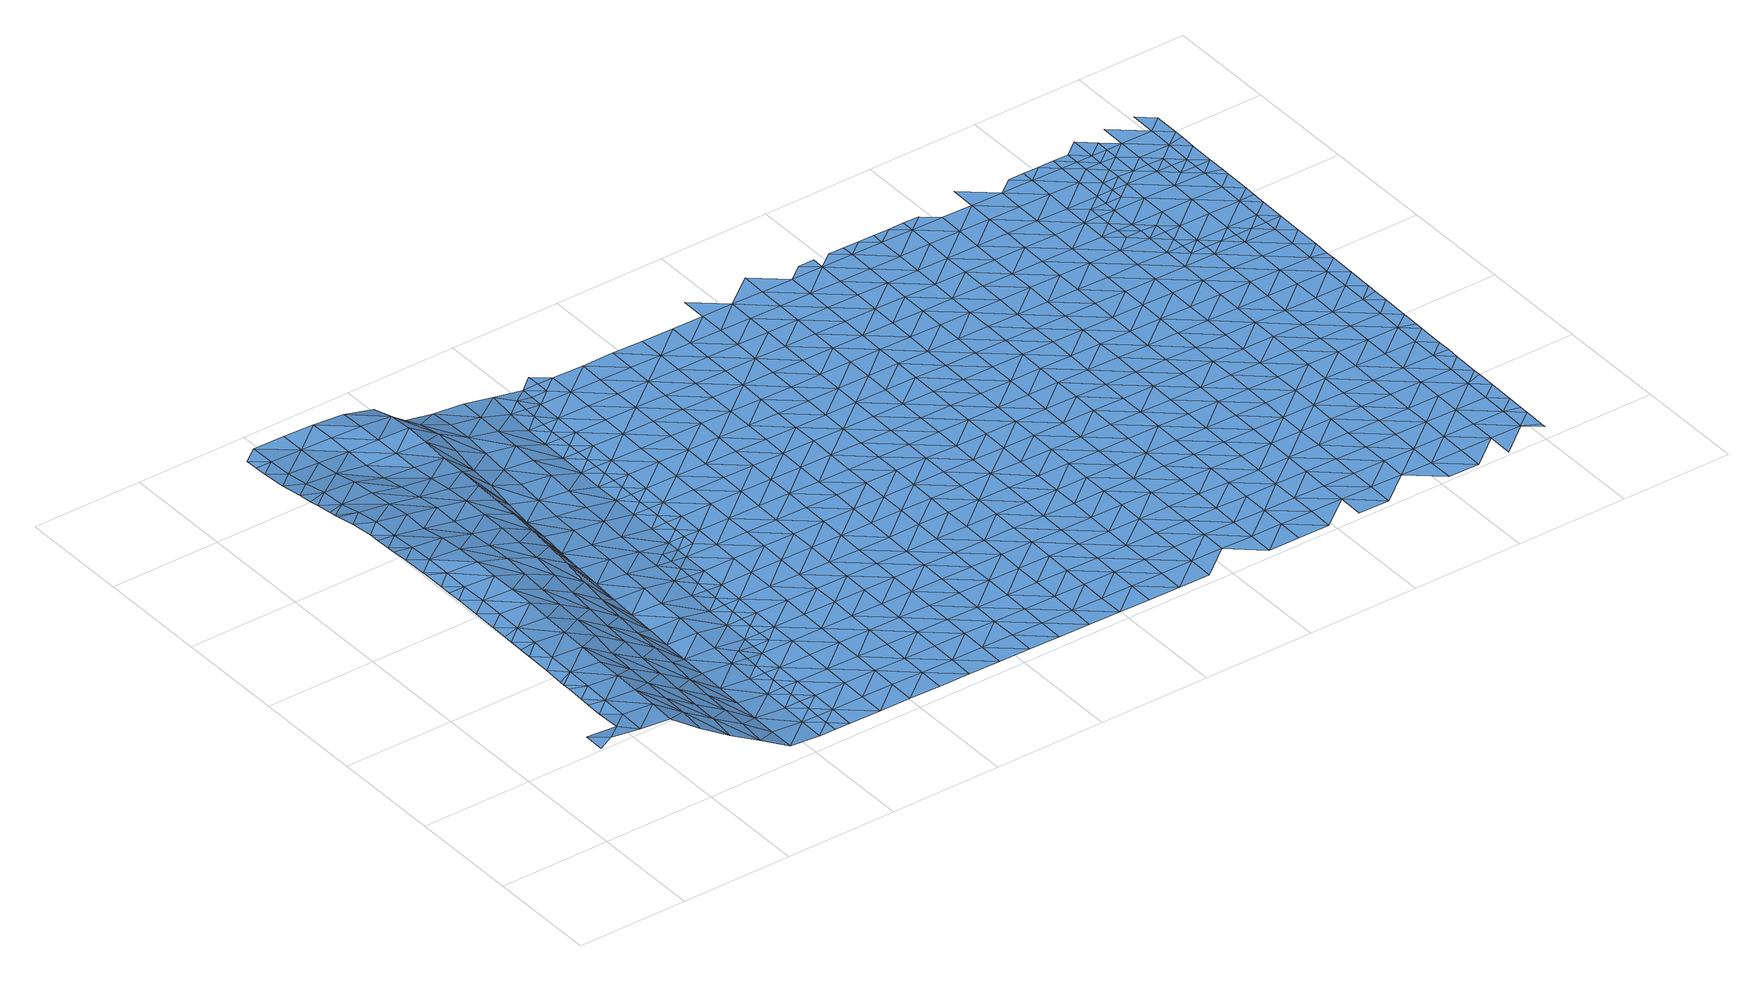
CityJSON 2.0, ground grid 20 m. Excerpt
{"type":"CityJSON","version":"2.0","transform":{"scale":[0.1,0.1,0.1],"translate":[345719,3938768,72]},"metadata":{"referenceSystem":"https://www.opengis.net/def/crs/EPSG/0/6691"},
"CityObjects":{
"waterbody1":{"type":"WaterBody","attributes":{"name":"8","class":"1140","function":"1","WaterBodyRiverFloodingRiskAttribute.description":"4","WaterBodyRiverFloodingRiskAttribute.rankOrg":"1","WaterBodyRiverFloodingRiskAttribute.adminType":"2","WaterBodyRiverFloodingRiskAttribute.scale":"L1"},"geometry":[{"type":"MultiSurface","lod":"1","boundaries":[[[0,1,2]],[[1,3,2]],[[1,4,3]],[[4,5,3]],[[3,5,6]],[[7,8,9]],[[7,6,8]],[[6,5,8]],[[10,11,12]],[[10,9,11]],[[9,8,11]],[[12,13,14]],[[5,4,15]],[[14,13,16]],[[15,4,17]],[[12,11,13]],[[8,5,15]],[[18,16,19]],[[16,13,19]],[[20,13,11]],[[18,21,22]],[[8,15,23]],[[11,8,20]],[[22,21,24]],[[20,8,23]],[[18,19,21]],[[25,26,24]],[[27,19,13]],[[21,25,24]],[[28,26,25]],[[29,27,13]],[[15,30,23]],[[29,13,20]],[[31,32,28]],[[15,17,30]],[[25,31,28]],[[30,17,33]],[[27,34,19]],[[35,36,32]],[[21,19,34]],[[35,32,31]],[[37,38,23]],[[25,21,34]],[[37,23,30]],[[39,31,25]],[[20,23,38]],[[40,41,42]],[[42,36,40]],[[38,43,20]],[[36,35,40]],[[29,43,27]],[[29,20,43]],[[25,34,44]],[[30,33,45]],[[46,47,48]],[[46,41,47]],[[39,25,44]],[[41,40,47]],[[35,31,39]],[[49,50,48]],[[51,40,35]],[[43,52,27]],[[47,49,48]],[[27,53,34]],[[37,30,54]],[[55,51,35]],[[51,47,40]],[[30,45,54]],[[54,56,37]],[[55,35,39]],[[34,57,44]],[[38,37,56]],[[58,50,59]],[[60,43,38]],[[50,49,59]],[[61,58,59]],[[62,49,47]],[[27,52,53]],[[63,39,44]],[[56,64,38]],[[51,62,47]],[[65,66,67]],[[60,52,43]],[[65,61,66]],[[45,68,54]],[[57,63,44]],[[61,59,66]],[[34,53,57]],[[66,69,67]],[[62,70,49]],[[49,71,59]],[[72,56,54]],[[55,39,63]],[[73,67,69]],[[38,64,60]],[[70,71,49]],[[71,66,59]],[[52,74,53]],[[63,75,55]],[[55,76,51]],[[77,72,54]],[[72,64,56]],[[78,73,69]],[[77,54,68]],[[79,73,78]],[[75,76,55]],[[76,62,51]],[[53,74,57]],[[80,79,78]],[[52,60,81]],[[80,82,83]],[[84,69,66]],[[83,82,85]],[[86,70,62]],[[52,81,74]],[[87,63,57]],[[80,78,82]],[[64,88,60]],[[89,66,71]],[[76,86,62]],[[90,88,64]],[[69,91,78]],[[92,87,57]],[[93,85,94]],[[87,75,63]],[[94,85,82]],[[90,64,72]],[[60,88,81]],[[84,66,89]],[[95,93,94]],[[84,91,69]],[[57,74,92]],[[78,91,82]],[[94,96,95]],[[95,96,97]],[[98,72,77]],[[77,68,99]],[[87,100,75]],[[75,101,76]],[[70,86,102]],[[99,68,103]],[[71,70,104]],[[98,90,72]],[[74,105,92]],[[89,71,104]],[[106,97,107]],[[76,101,86]],[[97,96,107]],[[81,88,108]],[[74,81,105]],[[70,102,104]],[[109,84,89]],[[110,96,94]],[[98,77,99]],[[82,91,111]],[[94,82,112]],[[113,114,115]],[[90,116,88]],[[117,102,86]],[[113,106,107]],[[81,108,105]],[[115,106,113]],[[118,109,89]],[[75,100,101]],[[105,119,92]],[[92,120,87]],[[84,109,91]],[[82,111,112]],[[121,107,96]],[[89,104,118]],[[113,122,114]],[[119,120,92]],[[120,100,87]],[[103,123,99]],[[90,98,116]],[[116,124,88]],[[88,125,108]],[[110,94,112]],[[110,121,96]],[[91,126,111]],[[86,101,117]],[[127,123,103]],[[123,98,99]],[[109,126,91]],[[107,128,113]],[[121,128,107]],[[120,129,100]],[[100,130,101]],[[102,117,131]],[[104,102,132]],[[113,128,122]],[[88,124,125]],[[132,102,131]],[[98,133,116]],[[101,130,117]],[[112,111,134]],[[105,108,135]],[[136,109,118]],[[118,104,137]],[[138,133,98]],[[133,124,116]],[[111,126,134]],[[119,105,135]],[[130,100,129]],[[108,125,135]],[[137,104,132]],[[98,123,138]],[[137,136,118]],[[136,126,109]],[[110,112,139]],[[140,141,127]],[[127,141,123]],[[117,142,131]],[[143,121,110]],[[144,122,128]],[[112,134,139]],[[145,129,120]],[[133,146,124]],[[124,147,125]],[[148,132,131]],[[119,135,149]],[[150,143,110]],[[120,119,145]],[[151,152,123]],[[123,152,138]],[[117,130,153]],[[150,110,139]],[[151,123,141]],[[136,154,126]],[[142,117,153]],[[142,148,131]],[[119,149,145]],[[152,155,138]],[[128,121,143]],[[155,156,138]],[[134,157,139]],[[134,126,157]],[[135,125,147]],[[133,138,156]],[[143,158,128]],[[159,160,129]],[[128,161,144]],[[124,146,147]],[[162,149,135]],[[137,132,148]],[[163,136,137]],[[157,126,154]],[[130,160,153]],[[147,164,135]],[[165,146,133]],[[129,145,159]],[[130,129,160]],[[166,165,133]],[[166,133,156]],[[164,162,135]],[[150,139,167]],[[168,143,150]],[[163,137,148]],[[169,154,136]],[[167,139,157]],[[153,170,142]],[[171,172,146]],[[128,158,161]],[[171,146,165]],[[147,146,172]],[[173,170,153]],[[145,174,159]],[[173,153,160]],[[142,170,148]],[[145,149,174]],[[172,175,147]],[[176,136,163]],[[177,157,154]],[[168,150,167]],[[175,178,147]],[[147,178,164]],[[174,149,162]],[[168,179,143]],[[180,160,159]],[[169,177,154]],[[181,163,148]],[[158,143,179]],[[136,176,169]],[[158,182,161]],[[179,182,158]],[[178,183,164]],[[184,162,164]],[[181,176,163]],[[185,159,174]],[[186,168,167]],[[187,148,170]],[[167,157,186]],[[183,184,164]],[[184,174,162]],[[173,160,180]],[[181,148,187]],[[188,183,178]],[[159,185,180]],[[186,157,177]],[[189,170,173]],[[190,169,176]],[[180,191,173]],[[192,179,168]],[[161,182,193]],[[174,194,185]],[[195,192,168]],[[196,176,181]],[[169,190,177]],[[195,168,186]],[[188,197,183]],[[179,198,182]],[[187,170,189]],[[190,176,196]],[[173,191,189]],[[199,181,187]],[[174,184,194]],[[192,198,179]],[[198,193,182]],[[200,201,183]],[[190,202,177]],[[177,203,186]],[[200,183,197]],[[184,183,201]],[[199,196,181]],[[202,203,177]],[[203,195,186]],[[204,187,189]],[[185,194,205]],[[180,185,206]],[[207,208,184]],[[207,184,201]],[[191,180,206]],[[199,187,204]],[[194,184,208]],[[185,205,206]],[[209,205,194]],[[191,210,189]],[[196,211,190]],[[212,209,194]],[[203,213,195]],[[195,214,192]],[[193,198,215]],[[194,208,212]],[[213,214,195]],[[216,196,199]],[[191,206,217]],[[209,218,205]],[[192,214,198]],[[218,219,205]],[[205,219,206]],[[210,191,217]],[[204,189,210]],[[202,190,211]],[[196,216,211]],[[210,220,204]],[[221,217,206]],[[204,222,199]],[[223,215,198]],[[224,221,206]],[[214,225,198]],[[224,206,219]],[[221,226,217]],[[202,211,227]],[[203,202,228]],[[203,229,213]],[[226,230,217]],[[217,230,210]],[[216,199,222]],[[204,220,222]],[[202,227,228]],[[222,231,216]],[[198,225,223]],[[230,232,210]],[[211,216,231]],[[210,232,220]],[[214,213,229]],[[233,227,211]],[[203,228,229]],[[214,234,225]],[[235,233,211]],[[236,232,230]],[[235,211,231]],[[232,237,220]],[[220,238,222]],[[214,229,234]],[[225,239,223]],[[237,238,220]],[[228,227,233]],[[240,229,228]],[[222,241,231]],[[225,234,242]],[[238,241,222]],[[236,243,232]],[[241,235,231]],[[240,234,229]],[[244,243,236]],[[245,237,232]],[[225,242,239]],[[228,233,246]],[[243,245,232]],[[228,246,240]],[[241,247,235]],[[235,248,233]],[[240,249,234]],[[234,250,242]],[[251,252,237]],[[251,237,245]],[[238,237,252]],[[249,250,234]],[[233,248,246]],[[242,250,239]],[[253,254,238]],[[238,254,241]],[[253,238,252]],[[248,235,247]],[[255,256,241]],[[255,241,254]],[[240,246,257]],[[258,249,240]],[[247,241,256]],[[257,246,248]],[[239,250,259]],[[260,261,247]],[[247,261,248]],[[260,247,256]],[[262,250,249]],[[240,257,258]],[[263,257,248]],[[264,263,248]],[[248,261,264]],[[265,262,249]],[[265,249,258]],[[263,266,257]],[[250,267,259]],[[266,268,257]],[[258,257,268]],[[268,269,258]],[[269,270,258]],[[258,270,265]],[[267,250,262]],[[271,262,265]],[[272,271,265]],[[272,265,270]],[[271,273,262]],[[274,267,262]],[[273,274,262]],[[275,267,274]],[[274,276,275]],[[276,277,275]],[[277,278,275]],[[278,279,275]],[[280,281,282]],[[283,284,282]],[[282,281,283]],[[283,285,284]],[[281,286,283]],[[287,286,281]],[[288,285,283]],[[286,288,283]]]}]},
"waterbody2":{"type":"WaterBody","attributes":{"name":"8","class":"1140","function":"1","WaterBodyRiverFloodingRiskAttribute.description":"4","WaterBodyRiverFloodingRiskAttribute.rankOrg":"2","WaterBodyRiverFloodingRiskAttribute.adminType":"2","WaterBodyRiverFloodingRiskAttribute.scale":"L1"},"geometry":[{"type":"MultiSurface","lod":"1","boundaries":[[[140,289,141]],[[151,290,152]],[[290,141,289]],[[151,141,290]],[[290,291,152]],[[155,152,291]],[[156,155,291]],[[292,290,289]],[[293,165,166]],[[293,156,291]],[[166,156,293]],[[294,165,293]],[[171,165,294]],[[172,171,294]],[[295,296,290]],[[296,293,291]],[[294,297,172]],[[290,292,295]],[[291,290,296]],[[297,178,175]],[[175,172,297]],[[298,294,293]],[[296,298,293]],[[188,178,297]],[[292,299,295]],[[294,300,297]],[[197,188,297]],[[301,300,294]],[[295,302,296]],[[294,298,301]],[[297,300,197]],[[292,303,299]],[[296,302,298]],[[295,299,302]],[[200,197,304]],[[197,300,304]],[[201,200,304]],[[298,302,305]],[[301,298,306]],[[307,201,304]],[[207,201,307]],[[208,207,307]],[[300,301,306]],[[298,305,306]],[[299,303,308]],[[306,309,300]],[[310,209,212]],[[212,208,310]],[[302,299,308]],[[208,307,310]],[[304,300,309]],[[303,311,308]],[[310,312,209]],[[218,312,219]],[[218,209,312]],[[305,302,313]],[[314,304,309]],[[302,308,313]],[[307,304,315]],[[316,221,224]],[[317,308,311]],[[316,219,312]],[[224,219,316]],[[315,304,314]],[[310,307,315]],[[306,318,309]],[[319,312,310]],[[305,313,320]],[[306,305,318]],[[316,321,221]],[[226,221,321]],[[226,236,230]],[[305,320,318]],[[322,310,315]],[[236,226,321]],[[312,323,316]],[[313,308,324]],[[325,326,309]],[[327,320,313]],[[319,323,312]],[[323,321,316]],[[308,317,324]],[[310,322,319]],[[309,318,325]],[[314,309,326]],[[314,328,315]],[[244,236,321]],[[329,327,313]],[[313,324,329]],[[330,244,321]],[[318,320,327]],[[322,315,328]],[[318,331,325]],[[314,326,328]],[[332,319,322]],[[327,331,318]],[[330,321,323]],[[324,317,333]],[[334,326,325]],[[335,322,328]],[[336,323,319]],[[330,337,244]],[[337,245,243]],[[243,244,337]],[[324,333,338]],[[329,324,339]],[[322,335,332]],[[325,331,340]],[[327,329,339]],[[341,245,337]],[[251,245,341]],[[324,338,339]],[[252,251,341]],[[330,323,336]],[[325,340,334]],[[328,342,335]],[[319,332,336]],[[343,337,330]],[[328,326,342]],[[253,344,254]],[[331,327,345]],[[344,252,341]],[[253,252,344]],[[342,326,334]],[[345,327,339]],[[346,343,330]],[[347,332,335]],[[346,330,336]],[[338,333,348]],[[349,350,331]],[[351,254,344]],[[255,254,351]],[[352,347,335]],[[256,255,351]],[[353,344,341]],[[352,335,342]],[[338,354,339]],[[331,345,349]],[[340,331,350]],[[332,355,336]],[[341,337,353]],[[354,345,339]],[[260,356,261]],[[356,256,351]],[[357,338,348]],[[260,256,356]],[[334,340,358]],[[337,343,353]],[[359,351,344]],[[354,338,357]],[[353,360,344]],[[361,263,264]],[[362,349,345]],[[342,334,358]],[[264,261,361]],[[355,332,347]],[[346,336,355]],[[340,350,358]],[[261,356,361]],[[354,362,345]],[[346,363,343]],[[364,356,351]],[[355,363,346]],[[361,365,263]],[[366,357,348]],[[352,342,367]],[[266,263,365]],[[268,266,365]],[[359,364,351]],[[368,353,343]],[[342,358,367]],[[344,360,359]],[[365,369,268]],[[350,349,370]],[[269,369,270]],[[357,371,354]],[[372,373,352]],[[269,268,369]],[[349,362,370]],[[361,356,364]],[[370,374,350]],[[375,343,363]],[[350,376,358]],[[353,368,360]],[[352,367,372]],[[347,352,373]],[[347,377,355]],[[378,362,354]],[[379,271,272]],[[361,380,365]],[[371,357,366]],[[377,363,355]],[[379,270,369]],[[272,270,379]],[[368,343,375]],[[381,380,361]],[[380,369,365]],[[360,382,359]],[[381,361,364]],[[368,382,360]],[[379,383,271]],[[367,358,376]],[[378,354,371]],[[273,383,274]],[[377,347,373]],[[350,374,376]],[[273,271,383]],[[362,384,370]],[[385,379,369]],[[377,386,363]],[[363,387,375]],[[388,371,366]],[[389,384,362]],[[384,374,370]],[[372,367,390]],[[391,373,372]],[[389,362,378]],[[276,274,383]],[[390,367,376]],[[392,381,364]],[[393,368,375]],[[359,382,394]],[[364,359,392]],[[369,380,385]],[[371,395,378]],[[385,396,379]],[[374,397,376]],[[383,277,276]],[[388,395,371]],[[391,372,390]],[[392,359,394]],[[398,377,373]],[[399,380,381]],[[363,386,387]],[[392,399,381]],[[378,400,389]],[[383,379,401]],[[402,398,373]],[[393,375,387]],[[393,403,368]],[[395,400,378]],[[403,394,382]],[[402,373,391]],[[374,384,397]],[[404,385,380]],[[382,368,403]],[[379,396,401]],[[277,383,401]],[[390,376,405]],[[406,384,389]],[[386,377,398]],[[407,391,390]],[[376,397,405]],[[408,380,399]],[[385,404,396]],[[403,409,394]],[[410,406,389]],[[411,279,278]],[[387,386,412]],[[411,277,401]],[[278,277,411]],[[389,400,410]],[[412,386,398]],[[404,380,408]],[[413,393,387]],[[390,405,414]],[[395,388,415]],[[392,394,416]],[[406,417,384]],[[407,390,414]],[[415,418,395]],[[395,419,400]],[[416,420,392]],[[397,384,417]],[[420,408,399]],[[421,387,412]],[[401,396,422]],[[402,391,423]],[[394,409,416]],[[418,419,395]],[[422,396,404]],[[424,411,401]],[[399,392,420]],[[405,397,417]],[[425,414,405]],[[423,391,407]],[[422,426,401]],[[413,387,421]],[[400,427,410]],[[403,428,409]],[[398,402,429]],[[403,393,428]],[[420,430,408]],[[429,402,423]],[[431,406,410]],[[428,393,413]],[[432,407,414]],[[412,433,421]],[[405,417,425]],[[404,408,430]],[[424,401,426]],[[412,398,433]],[[434,422,404]],[[428,435,409]],[[427,431,410]],[[436,418,415]],[[400,419,427]],[[437,417,406]],[[416,409,435]],[[398,429,433]],[[438,413,421]],[[414,425,439]],[[407,440,423]],[[441,420,416]],[[442,404,430]],[[437,425,417]],[[432,414,439]],[[418,443,419]],[[441,430,420]],[[434,404,442]],[[426,422,434]],[[444,416,435]],[[421,433,445]],[[436,415,446]],[[440,407,432]],[[419,443,427]],[[406,431,437]],[[438,421,445]],[[438,447,413]],[[441,416,444]],[[448,433,429]],[[424,426,449]],[[429,423,450]],[[443,418,436]],[[428,413,447]],[[428,451,435]],[[452,431,427]],[[426,434,449]],[[450,423,440]],[[447,451,428]],[[443,452,427]],[[451,444,435]],[[433,448,445]],[[425,437,453]],[[442,430,454]],[[439,425,455]],[[456,434,442]],[[454,430,441]],[[457,436,446]],[[424,449,458]],[[425,453,455]],[[429,450,448]],[[445,459,438]],[[432,439,460]],[[448,459,445]],[[451,461,444]],[[437,431,462]],[[442,454,456]],[[460,439,455]],[[436,463,443]],[[440,432,460]],[[434,464,449]],[[465,450,440]],[[437,466,453]],[[431,452,462]],[[460,465,440]],[[464,458,449]],[[467,454,441]],[[438,468,447]],[[441,444,469]],[[463,436,457]],[[434,456,470]],[[443,471,452]],[[463,471,443]],[[472,448,450]],[[437,462,466]],[[467,456,454]],[[473,438,459]],[[464,434,470]],[[444,461,469]],[[455,453,474]],[[452,475,462]],[[468,438,473]],[[451,447,468]],[[471,475,452]],[[448,472,459]],[[453,466,474]],[[451,476,461]],[[450,465,477]],[[441,469,467]],[[478,458,464]],[[460,455,479]],[[480,473,459]],[[479,455,474]],[[457,481,463]],[[450,477,472]],[[470,456,482]],[[476,451,468]],[[460,483,465]],[[461,484,469]],[[472,480,459]],[[470,485,464]],[[476,484,461]],[[466,462,486]],[[456,467,482]],[[463,481,471]],[[482,485,470]],[[483,477,465]],[[487,460,479]],[[462,475,486]],[[473,488,468]],[[489,478,464]],[[474,466,490]],[[457,491,481]],[[490,466,486]],[[460,487,483]],[[467,469,492]],[[493,489,464]],[[483,494,477]],[[473,480,488]],[[475,471,495]],[[469,484,492]],[[492,496,467]],[[464,485,493]],[[472,477,494]],[[471,481,495]],[[472,497,480]],[[474,490,498]],[[479,474,499]],[[500,485,482]],[[501,468,488]],[[502,484,476]],[[476,468,503]],[[504,505,475]],[[499,474,498]],[[506,481,491]],[[482,467,500]],[[487,479,499]],[[504,475,495]],[[487,507,483]],[[503,502,476]],[[486,475,505]],[[497,472,494]],[[486,508,490]],[[500,467,496]],[[480,509,488]],[[499,507,487]],[[468,501,503]],[[485,510,493]],[[511,495,481]],[[512,494,483]],[[492,484,502]],[[513,496,492]],[[490,514,498]],[[488,515,501]],[[480,497,509]],[[509,515,488]],[[510,485,500]],[[510,516,493]],[[486,505,508]],[[517,500,496]],[[498,518,499]],[[483,507,519]],[[513,492,502]],[[511,481,506]],[[504,495,511]],[[514,490,508]],[[489,493,520]],[[503,501,521]],[[511,522,504]],[[483,519,512]],[[497,494,523]],[[497,524,509]],[[501,515,521]],[[505,504,522]],[[493,516,520]],[[496,513,517]],[[500,525,510]],[[524,515,509]],[[498,514,518]],[[494,512,523]],[[526,525,500]],[[507,499,527]],[[507,528,519]],[[526,500,517]],[[503,521,529]],[[502,503,530]],[[531,532,505]],[[527,499,518]],[[506,533,511]],[[510,534,516]],[[535,533,506]],[[536,521,515]],[[505,522,531]],[[508,505,532]],[[497,523,524]],[[503,529,530]],[[519,537,512]],[[538,522,511]],[[513,502,539]],[[514,508,532]],[[513,540,517]],[[528,507,527]],[[514,541,518]],[[539,502,530]],[[542,523,512]],[[540,526,517]],[[536,515,524]],[[510,525,534]],[[520,516,543]],[[541,514,532]],[[511,533,538]],[[544,545,521]],[[519,528,537]],[[523,542,524]],[[546,520,543]],[[513,539,540]],[[521,536,544]],[[529,521,545]],[[531,522,547]],[[516,534,543]],[[548,532,531]],[[540,549,526]],[[527,518,550]],[[526,551,525]],[[547,522,538]],[[542,512,537]],[[527,552,528]],[[518,541,550]],[[549,551,526]],[[542,553,524]],[[525,551,534]],[[530,529,554]],[[548,531,547]],[[536,524,553]],[[533,535,555]],[[556,544,536]],[[528,557,537]],[[527,550,552]],[[529,545,554]],[[539,558,540]],[[553,556,536]],[[534,559,543]],[[539,530,558]],[[541,532,560]],[[535,561,555]],[[538,533,562]],[[563,545,544]],[[558,530,554]],[[537,564,542]],[[532,548,560]],[[560,565,541]],[[541,566,550]],[[528,552,557]],[[540,567,549]],[[533,555,562]],[[534,551,559]],[[568,548,547]],[[569,553,542]],[[547,538,570]],[[571,554,545]],[[564,537,557]],[[572,551,549]],[[563,544,556]],[[564,569,542]],[[567,540,558]],[[570,538,562]],[[570,568,547]],[[573,543,559]],[[566,541,565]],[[561,574,555]],[[552,550,566]],[[575,560,548]],[[552,576,557]],[[577,559,551]],[[571,545,563]],[[578,543,573]],[[572,549,567]],[[579,562,555]],[[576,552,566]],[[558,554,580]],[[581,553,569]],[[556,582,563]],[[576,583,557]],[[584,573,559]],[[580,554,571]],[[557,585,564]],[[558,586,567]],[[556,553,582]],[[577,551,572]],[[565,560,575]],[[579,555,574]],[[548,568,575]],[[582,553,581]],[[565,587,566]],[[562,588,570]],[[575,587,565]],[[589,578,573]],[[590,588,562]],[[584,559,577]],[[558,580,586]],[[567,591,572]],[[590,562,579]],[[571,563,592]],[[557,583,585]],[[593,581,569]],[[569,564,594]],[[595,567,586]],[[572,591,577]],[[563,582,592]],[[568,570,588]],[[589,573,584]],[[594,564,585]],[[568,596,575]],[[594,593,569]],[[574,597,579]],[[576,598,583]],[[580,571,599]],[[588,596,568]],[[591,567,595]],[[600,582,581]],[[566,587,601]],[[576,566,598]],[[602,584,577]],[[599,571,592]],[[597,590,579]],[[599,603,580]],[[580,604,586]],[[605,587,575]],[[598,566,601]],[[591,602,577]],[[598,606,583]],[[582,607,592]],[[586,608,595]],[[609,601,587]],[[610,588,590]],[[585,583,606]],[[584,611,589]],[[612,594,585]],[[605,575,596]],[[600,581,593]],[[597,613,590]],[[604,580,603]],[[592,607,599]],[[613,610,590]],[[595,614,591]],[[611,615,589]],[[584,602,616]],[[617,596,588]],[[618,593,594]],[[609,587,605]],[[607,582,600]],[[619,603,599]],[[609,620,601]],[[611,584,616]],[[585,606,612]],[[612,618,594]],[[586,604,608]],[[607,619,599]],[[621,622,597]],[[598,601,620]],[[591,623,602]],[[598,624,606]],[[614,595,608]],[[593,625,600]],[[623,616,602]],[[617,588,610]],[[619,626,603]],[[597,627,613]],[[628,615,611]],[[605,596,629]],[[623,591,614]],[[600,630,607]],[[598,620,624]],[[604,631,608]],[[593,618,625]],[[629,596,617]],[[604,603,631]],[[609,605,629]],[[627,597,622]],[[623,632,616]],[[633,618,612]],[[609,634,620]],[[631,603,626]],[[630,600,625]],[[606,624,635]],[[611,616,632]],[[612,606,633]],[[608,636,614]],[[630,637,607]],[[610,613,638]],[[638,613,627]],[[633,606,635]],[[639,625,618]],[[640,624,620]],[[619,607,637]],[[638,641,610]],[[609,629,634]],[[634,642,620]],[[636,608,631]],[[637,643,619]],[[617,610,641]],[[644,627,622]],[[645,611,646]],[[611,632,646]],[[626,619,643]],[[623,614,647]],[[618,633,639]],[[647,614,636]],[[625,648,630]],[[623,649,632]],[[643,650,626]],[[640,620,642]],[[647,649,623]],[[635,624,640]],[[651,617,641]],[[652,645,646]],[[627,653,638]],[[631,626,650]],[[629,617,654]],[[655,625,639]],[[640,656,635]],[[631,657,636]],[[630,658,637]],[[654,617,651]],[[633,635,656]],[[659,652,646]],[[660,639,633]],[[648,625,655]],[[648,658,630]],[[634,629,661]],[[646,632,662]],[[656,660,633]],[[641,638,653]],[[662,632,649]],[[631,650,657]],[[642,634,661]],[[636,663,647]],[[664,659,646]],[[665,640,642]],[[627,644,653]],[[666,655,639]],[[629,654,661]],[[643,637,658]],[[660,666,639]],[[667,636,657]],[[668,649,647]],[[651,641,669]],[[664,646,662]],[[670,648,655]],[[640,671,656]],[[641,653,669]],[[650,643,672]],[[669,673,651]],[[651,674,654]],[[663,636,667]],[[642,661,665]],[[672,643,658]],[[673,674,651]],[[649,675,662]],[[676,659,664]],[[671,640,665]],[[670,655,666]],[[654,677,661]],[[648,678,658]],[[679,650,672]],[[656,680,660]],[[657,681,667]],[[670,678,648]],[[647,663,668]],[[657,650,681]],[[682,680,656]],[[680,666,660]],[[644,683,684]],[[664,685,676]],[[653,644,686]],[[681,650,679]],[[661,687,665]],[[675,649,668]],[[658,688,672]],[[656,671,682]],[[667,689,663]],[[678,688,658]],[[669,653,686]],[[690,673,669]],[[677,654,674]],[[681,689,667]],[[644,684,686]],[[664,662,691]],[[692,670,666]],[[691,662,675]],[[672,693,679]],[[663,694,668]],[[689,694,663]],[[683,695,684]],[[685,664,691]],[[671,665,687]],[[690,669,686]],[[673,696,674]],[[661,677,687]],[[671,697,682]],[[690,696,673]],[[692,666,680]],[[698,681,679]],[[692,699,670]],[[670,700,678]],[[672,688,693]],[[668,701,675]],[[702,685,691]],[[697,671,687]],[[697,703,682]],[[704,668,694]],[[678,705,688]],[[679,693,706]],[[677,674,707]],[[708,690,686]],[[680,682,703]],[[700,670,699]],[[709,687,677]],[[684,695,710]],[[686,684,711]],[[698,679,706]],[[680,712,692]],[[674,696,707]],[[689,681,698]],[[691,675,701]],[[703,712,680]],[[702,691,713]],[[711,684,710]],[[668,704,701]],[[688,714,693]],[[698,715,689]],[[689,716,694]],[[717,713,691]],[[690,708,696]],[[701,717,691]],[[718,699,692]],[[719,677,707]],[[705,678,700]],[[720,697,687]],[[705,714,688]],[[693,714,706]],[[694,716,704]],[[708,686,711]],[[709,677,719]],[[696,721,707]],[[695,722,710]],[[697,720,703]],[[708,721,696]],[[716,689,715]],[[692,712,718]],[[706,723,698]],[[716,724,704]],[[704,725,701]],[[700,699,726]],[[687,709,720]],[[726,699,718]],[[724,725,704]],[[720,727,703]],[[703,728,712]],[[698,723,715]],[[726,729,700]],[[711,710,722]],[[700,730,705]],[[706,714,731]],[[719,707,732]],[[733,708,711]],[[701,734,717]],[[729,730,700]],[[723,706,731]],[[735,718,712]],[[707,721,732]],[[725,734,701]],[[715,736,716]],[[737,733,711]],[[709,719,738]],[[737,711,722]],[[728,703,727]],[[739,721,708]],[[735,726,718]],[[738,719,732]],[[730,740,705]],[[741,724,716]],[[709,742,720]],[[714,740,731]],[[714,705,740]],[[715,723,736]],[[743,709,738]],[[744,745,722]],[[720,742,727]],[[712,728,735]],[[721,746,732]],[[747,729,726]],[[739,708,733]],[[739,746,721]],[[716,736,741]],[[742,709,743]],[[741,748,724]],[[722,745,737]],[[723,731,749]],[[750,730,729]],[[725,724,748]],[[742,751,727]],[[752,734,725]],[[723,753,736]],[[726,735,754]],[[731,740,749]],[[738,732,746]],[[728,727,751]],[[750,740,730]],[[728,755,735]],[[746,756,738]],[[726,754,747]],[[753,723,749]],[[752,725,748]],[[733,737,757]],[[753,758,736]],[[743,738,756]],[[736,759,741]],[[757,737,745]],[[760,739,733]],[[750,729,747]],[[761,749,740]],[[755,728,751]],[[735,762,754]],[[759,748,741]],[[743,763,742]],[[764,734,765]],[[765,734,752]],[[760,746,739]],[[766,733,757]],[[767,743,756]],[[762,735,755]],[[759,736,758]],[[761,740,750]],[[768,745,769]],[[762,770,754]],[[771,752,748]],[[760,733,766]],[[772,745,768]],[[763,743,767]],[[757,745,772]],[[751,742,763]],[[773,755,751]],[[774,750,747]],[[753,775,758]],[[753,749,776]],[[763,773,751]],[[771,765,752]],[[776,749,761]],[[757,777,766]],[[747,754,774]],[[778,757,772]],[[779,748,759]],[[756,746,780]],[[775,781,758]],[[777,757,778]],[[782,762,755]],[[780,746,760]],[[783,761,750]],[[781,784,758]],[[758,784,759]],[[753,785,775]],[[754,770,774]],[[785,753,776]],[[766,786,760]],[[748,779,771]],[[786,766,777]],[[784,787,759]],[[788,763,767]],[[782,755,773]],[[787,789,759]],[[756,780,790]],[[767,756,791]],[[783,750,774]],[[776,761,792]],[[762,793,770]],[[779,759,789]],[[760,794,780]],[[795,765,771]],[[796,775,785]],[[797,760,786]],[[791,756,790]],[[798,765,795]],[[791,788,767]],[[799,793,762]],[[800,801,776]],[[776,801,785]],[[800,776,792]],[[760,797,794]],[[802,761,783]],[[762,782,799]],[[792,761,802]],[[770,803,774]],[[804,796,785]],[[801,805,785]],[[773,763,788]],[[806,798,795]],[[790,780,807]],[[793,803,770]],[[805,804,785]],[[780,794,807]],[[774,803,783]],[[779,789,808]],[[809,792,802]],[[790,807,810]],[[771,779,811]],[[782,773,812]],[[791,790,813]],[[813,790,810]],[[789,814,808]],[[783,815,802]],[[773,788,812]],[[795,771,811]],[[782,816,799]],[[806,795,817]],[[803,815,783]],[[779,808,811]],[[818,817,795]],[[788,791,819]],[[791,813,819]],[[820,793,799]],[[809,802,821]],[[782,812,822]],[[814,823,808]],[[818,795,811]],[[824,788,819]],[[816,782,822]],[[812,788,825]],[[802,826,821]],[[823,827,808]],[[793,820,803]],[[788,824,825]],[[814,828,823]],[[811,808,827]],[[802,815,826]],[[825,829,812]],[[830,817,818]],[[822,812,829]],[[799,816,820]],[[811,280,818]],[[803,831,815]],[[829,832,822]],[[833,821,826]],[[811,827,280]],[[282,830,818]],[[832,834,822]],[[280,282,818]],[[816,822,834]],[[831,803,820]],[[815,835,826]],[[831,835,815]],[[836,820,816]],[[837,833,826]],[[834,836,816]],[[838,839,827]],[[827,839,280]],[[284,830,282]],[[835,840,826]],[[836,841,820]],[[281,280,839]],[[826,840,837]],[[831,820,841]],[[838,842,839]],[[841,843,831]],[[843,844,831]],[[831,844,835]],[[281,839,287]],[[845,837,840]],[[839,842,287]],[[846,835,844]],[[840,835,846]],[[847,287,842]],[[840,848,845]],[[848,840,846]],[[842,849,847]],[[847,850,287]],[[850,288,286]],[[286,287,850]],[[849,851,847]],[[852,853,854]],[[851,852,854]],[[853,855,854]],[[850,847,856]],[[847,851,856]],[[851,854,856]],[[855,857,854]],[[858,850,859]],[[850,856,859]],[[860,856,854]],[[860,854,857]],[[856,861,859]],[[862,856,860]],[[856,862,861]],[[863,864,859]],[[861,863,859]]]}]},
"waterbody3":{"type":"WaterBody","attributes":{"name":"8","class":"1140","function":"1","WaterBodyRiverFloodingRiskAttribute.description":"4","WaterBodyRiverFloodingRiskAttribute.rankOrg":"1","WaterBodyRiverFloodingRiskAttribute.adminType":"2","WaterBodyRiverFloodingRiskAttribute.scale":"L1"},"geometry":[{"type":"MultiSurface","lod":"1","boundaries":[[[796,804,865]],[[804,866,865]],[[867,866,804]],[[866,867,868]],[[869,868,867]],[[868,869,870]],[[869,871,872]],[[871,821,872]],[[809,821,871]],[[873,874,870]],[[870,874,875]],[[876,877,875]],[[877,876,878]],[[879,878,876]],[[857,878,879]],[[855,878,857]],[[855,853,878]],[[880,853,852]],[[880,881,853]],[[882,881,880]],[[882,883,881]],[[828,883,882]],[[884,883,828]],[[865,883,884]],[[865,884,784]],[[787,784,884]],[[787,884,789]],[[814,789,884]],[[838,827,823]],[[838,882,842]],[[849,842,880]],[[851,849,880]],[[869,872,870]],[[838,823,882]],[[781,865,784]],[[814,884,828]],[[823,828,882]],[[881,883,868]],[[868,877,881]],[[882,880,842]],[[880,852,851]],[[853,881,878]],[[881,877,878]],[[875,877,870]],[[885,873,870]],[[873,885,848]],[[845,848,885]],[[833,837,872]],[[885,872,837]],[[837,845,885]],[[871,792,809]],[[800,792,871]],[[805,801,867]],[[871,867,801]],[[800,871,801]],[[821,833,872]],[[872,885,870]],[[868,870,877]],[[867,871,869]],[[866,868,883]],[[867,804,805]],[[883,865,866]],[[781,796,865]],[[775,796,781]]]}]}
},
"vertices":[
[6,22,164],[35,36,164],[7,60,164],[64,59,160],[91,35,157],[92,82,158],[64,105,158],[65,134,158],[93,128,158],[65,152,159],[66,184,159],[94,174,159],[66,198,159],[95,220,159],[66,206,159],[149,81,154],[67,244,160],[148,35,152],[68,290,160],[95,267,160],[151,173,155],[96,313,161],[68,310,161],[150,127,154],[68,336,161],[97,359,162],[69,352,161],[152,266,156],[69,383,162],[151,219,155],[206,80,116],[98,405,162],[70,429,161],[205,34,111],[153,312,157],[99,451,161],[71,475,161],[206,126,116],[207,172,118],[155,404,160],[99,498,160],[72,521,160],[71,499,160],[208,218,118],[154,358,159],[261,33,75],[72,560,159],[100,544,160],[72,567,159],[101,590,159],[73,614,157],[156,497,158],[209,265,120],[210,311,128],[262,79,81],[155,450,159],[263,125,81],[210,357,132],[74,645,154],[102,636,156],[265,217,86],[74,660,153],[157,543,158],[211,403,134],[264,171,84],[74,686,152],[103,683,151],[75,706,151],[318,32,42],[103,729,151],[158,589,156],[159,635,150],[320,124,47],[76,752,145],[266,310,94],[212,449,136],[213,496,138],[319,78,47],[104,775,142],[76,791,137],[76,799,135],[265,264,89],[105,821,131],[77,812,133],[160,728,142],[77,845,128],[214,542,141],[268,402,102],[321,216,52],[159,682,142],[320,170,49],[161,774,135],[267,356,97],[77,862,125],[106,867,127],[78,891,120],[107,914,117],[79,937,112],[376,123,9],[375,77,9],[269,448,107],[269,495,113],[214,588,139],[375,31,9],[215,634,135],[323,309,59],[80,983,107],[107,960,109],[322,263,57],[217,727,131],[163,913,113],[162,820,129],[163,866,124],[108,1006,106],[80,1030,105],[80,1007,106],[377,169,11],[270,541,120],[216,681,131],[324,355,60],[324,401,65],[164,959,107],[109,1052,104],[432,76,5],[378,215,12],[379,262,13],[218,773,125],[431,30,5],[165,1005,105],[325,448,70],[326,494,77],[271,587,122],[272,633,123],[434,168,5],[218,819,118],[379,308,14],[273,726,121],[273,680,121],[433,122,5],[219,865,108],[460,29,5],[460,52,5],[328,586,92],[221,958,104],[166,1051,104],[381,400,17],[434,214,7],[435,261,9],[328,632,96],[380,354,15],[220,912,105],[460,75,5],[461,98,5],[327,540,86],[274,772,117],[461,122,5],[462,145,5],[275,818,110],[222,1004,104],[382,447,18],[383,493,20],[222,1050,103],[437,353,14],[329,679,99],[436,307,12],[462,191,6],[462,168,5],[276,864,105],[277,911,104],[331,771,100],[384,585,26],[463,214,6],[463,237,6],[383,539,24],[438,399,16],[464,260,7],[330,725,99],[332,817,100],[464,283,8],[277,957,104],[439,492,18],[386,678,34],[278,1003,103],[493,306,5],[494,352,5],[438,446,17],[332,863,100],[385,631,29],[492,283,5],[441,584,20],[387,770,42],[440,538,19],[334,956,103],[279,1049,99],[494,398,5],[333,910,103],[387,724,34],[521,282,5],[335,1002,98],[442,677,22],[521,305,5],[521,329,5],[388,816,51],[389,862,53],[442,630,21],[495,445,7],[496,491,9],[522,352,5],[522,375,5],[523,421,5],[498,583,11],[444,769,26],[523,398,5],[390,909,63],[391,955,68],[336,1048,85],[443,723,22],[497,537,11],[523,444,6],[524,467,6],[498,629,13],[525,513,8],[499,676,16],[392,1047,41],[524,490,7],[391,1001,59],[525,537,8],[445,815,30],[446,862,30],[446,908,35],[525,560,8],[500,722,16],[554,582,5],[502,814,23],[447,954,39],[501,768,20],[554,559,5],[555,628,5],[556,675,5],[449,1046,30],[503,907,26],[557,721,5],[448,1000,36],[582,582,5],[582,559,5],[583,605,5],[502,861,25],[557,767,5],[558,813,5],[504,953,27],[505,999,27],[583,628,5],[584,651,5],[584,674,5],[584,697,5],[585,720,5],[585,744,5],[559,860,5],[560,906,5],[506,1045,26],[586,767,5],[586,790,5],[561,998,9],[587,836,5],[586,813,5],[561,952,5],[587,859,5],[562,1044,15],[588,882,5],[588,905,5],[588,928,5],[589,975,7],[589,952,5],[590,998,7],[590,1021,10],[619,1043,5],[618,1020,5],[647,1020,5],[647,1043,5],[647,1066,5],[1666,1002,4],[1694,1002,4],[1667,1025,4],[1695,1025,4],[1667,1048,4],[1696,1071,4],[1723,1024,4],[1723,1001,4],[1724,1047,4],
[488,29,5],[489,75,5],[490,121,5],[545,28,5],[490,167,5],[491,213,5],[545,74,5],[546,120,5],[492,260,5],[547,166,5],[602,73,5],[549,259,5],[548,213,5],[603,119,5],[601,27,5],[549,305,5],[604,165,5],[604,212,5],[550,351,5],[659,72,5],[605,258,5],[551,397,5],[658,26,5],[552,444,5],[659,118,5],[606,304,5],[607,350,5],[553,490,5],[714,25,5],[661,211,5],[608,443,5],[660,164,5],[553,536,5],[608,396,5],[609,489,5],[715,71,5],[662,257,5],[663,303,5],[717,163,5],[663,349,5],[716,117,5],[610,535,5],[718,210,5],[665,442,5],[771,24,5],[719,302,5],[664,395,5],[666,488,5],[611,581,5],[772,70,5],[773,116,5],[718,256,5],[612,627,5],[720,348,5],[667,580,5],[612,674,5],[774,162,5],[667,534,5],[722,441,5],[828,23,5],[774,209,5],[775,255,5],[613,720,5],[721,394,5],[668,627,5],[829,115,5],[722,487,5],[614,766,5],[829,69,5],[776,301,5],[670,719,5],[669,673,5],[615,812,5],[830,161,5],[723,533,5],[671,765,5],[616,859,5],[884,22,5],[777,347,5],[725,626,5],[616,905,5],[831,208,5],[885,68,5],[777,393,5],[778,440,5],[832,254,5],[724,579,5],[833,300,5],[779,486,5],[886,114,5],[617,951,5],[672,858,5],[671,811,5],[726,672,5],[618,997,5],[888,207,5],[673,904,5],[780,532,5],[781,578,5],[941,21,5],[887,160,5],[833,346,5],[834,392,5],[727,764,5],[781,625,5],[726,718,5],[942,67,5],[674,950,5],[888,253,5],[836,485,5],[728,810,5],[943,113,5],[675,996,5],[835,439,5],[782,671,5],[730,903,5],[889,299,5],[944,206,5],[891,392,5],[729,857,5],[783,717,5],[943,159,5],[675,1042,5],[837,531,5],[838,624,4],[890,345,5],[998,20,5],[784,763,5],[945,252,5],[998,66,5],[999,112,5],[785,809,5],[837,577,4],[730,949,5],[892,438,5],[732,1041,5],[946,298,5],[731,995,5],[1000,158,5],[839,670,4],[892,484,5],[785,856,5],[1001,205,5],[947,391,5],[893,530,5],[787,948,5],[840,716,4],[1055,65,5],[1002,251,5],[895,623,4],[947,344,5],[948,437,5],[841,808,4],[786,902,5],[1056,111,5],[841,762,4],[894,576,4],[1054,19,5],[896,669,4],[950,529,5],[788,994,5],[949,483,5],[896,715,4],[1057,157,5],[1002,297,5],[842,855,4],[1003,343,5],[843,901,4],[1111,18,5],[789,1041,5],[951,575,4],[1004,390,5],[897,761,4],[1057,204,5],[1112,64,5],[845,993,4],[1005,436,5],[1058,250,5],[899,854,4],[952,668,4],[898,807,4],[844,947,4],[1113,110,5],[1006,528,5],[951,622,4],[1059,296,5],[1113,157,5],[953,714,4],[1006,482,5],[845,1040,4],[1060,342,5],[1007,574,4],[1168,63,5],[900,900,4],[1061,435,5],[954,760,4],[900,946,4],[1114,203,5],[1061,389,5],[1008,621,4],[902,1039,4],[1115,249,5],[1168,17,5],[955,806,4],[901,992,4],[1062,481,4],[1169,109,5],[955,853,4],[1063,527,4],[1116,295,5],[1117,341,4],[956,899,4],[1009,667,4],[1010,759,4],[1010,713,4],[1170,156,5],[1171,202,5],[1225,62,5],[1117,388,4],[1172,248,5],[1064,573,4],[957,945,4],[1226,108,5],[1119,480,4],[1011,806,4],[1172,294,5],[1065,620,4],[958,991,4],[1012,852,4],[1173,340,4],[1118,434,4],[959,1038,4],[1065,666,4],[1227,155,5],[1120,526,4],[1120,572,4],[1014,944,4],[1013,898,4],[1174,387,4],[1175,433,4],[1066,712,4],[1067,758,4],[1227,201,5],[1228,247,5],[1282,61,5],[1014,990,4],[1281,15,5],[1121,619,4],[1176,479,4],[1282,107,5],[1068,805,4],[1069,851,4],[1229,293,5],[1176,525,4],[1015,1037,4],[1122,665,4],[1123,711,4],[959,1084,4],[1283,154,5],[1284,200,5],[1069,897,4],[1230,339,4],[1070,943,4],[1231,386,4],[1177,571,4],[1124,757,4],[1338,60,5],[1178,618,4],[1231,432,4],[1124,804,4],[1071,989,4],[1285,246,5],[1337,14,5],[1339,106,4],[1179,664,4],[1232,478,4],[1286,292,5],[1286,338,4],[1125,850,4],[1341,199,4],[1233,524,4],[1340,153,4],[1180,710,4],[1126,896,4],[1072,1036,4],[1394,13,5],[1341,245,4],[1287,385,4],[1127,942,4],[1073,1082,4],[1395,59,5],[1180,756,4],[1234,571,4],[1235,617,4],[1288,431,4],[1128,988,4],[1289,477,4],[1181,803,4],[1342,291,4],[1396,152,4],[1128,1035,4],[1396,105,4],[1183,895,4],[1235,663,4],[1290,570,4],[1290,523,4],[1182,849,4],[1397,198,4],[1452,58,5],[1344,384,4],[1236,709,4],[1291,616,4],[1343,337,4],[1184,941,4],[1237,755,4],[1238,802,4],[1398,244,4],[1345,430,4],[1292,662,4],[1239,848,4],[1399,290,4],[1453,151,4],[1185,1034,4],[1345,476,4],[1452,104,4],[1239,894,4],[1157,1057,4],[1184,987,4],[1454,197,4],[1346,522,4],[1293,708,4],[1400,336,4],[1451,12,5],[1507,11,5],[1240,940,4],[1400,383,4],[1347,569,4],[1294,754,4],[1508,57,5],[1186,1057,4],[1455,243,4],[1348,615,4],[1294,801,4],[1241,986,4],[1402,475,4],[1456,289,4],[1401,429,4],[1295,847,4],[1349,661,4],[1509,103,4],[1403,521,4],[1457,382,4],[1510,150,4],[1456,336,4],[1349,707,4],[1565,56,4],[1214,1056,4],[1242,1033,4],[1296,893,4],[1404,614,4],[1297,939,4],[1350,753,4],[1511,196,4],[1242,1056,4],[1566,102,4],[1511,242,4],[1404,568,4],[1458,428,4],[1351,800,4],[1405,660,4],[1270,1055,4],[1459,474,4],[1512,288,4],[1298,985,4],[1353,892,4],[1298,1032,4],[1513,335,4],[1460,520,4],[1352,846,4],[1353,938,4],[1566,149,4],[1460,567,4],[1514,381,4],[1406,706,4],[1567,195,4],[1568,241,4],[1354,985,4],[1299,1055,4],[1569,287,4],[1461,613,4],[1407,752,4],[1515,473,4],[1408,799,4],[1515,427,4],[1621,9,4],[1621,55,4],[1327,1054,4],[1622,101,4],[1570,334,4],[1462,659,4],[1408,845,4],[1623,148,4],[1355,1031,4],[1516,519,4],[1463,705,4],[1409,891,4],[1677,8,4],[1624,194,4],[1570,380,4],[1464,798,4],[1517,566,4],[1518,612,4],[1411,984,4],[1355,1054,4],[1571,426,4],[1410,937,4],[1519,658,4],[1463,751,4],[1625,240,4],[1680,147,4],[1626,333,4],[1678,54,4],[1679,100,4],[1572,472,4],[1384,1053,4],[1519,704,4],[1465,844,4],[1466,890,4],[1412,1030,4],[1573,518,4],[1625,286,4],[1627,379,4],[1680,193,4],[1735,53,4],[1521,797,4],[1467,936,4],[1467,983,4],[1574,565,4],[1628,425,4],[1629,471,4],[1574,611,4],[1575,657,4],[1520,750,4],[1681,239,4],[1736,146,4],[1468,1029,4],[1629,517,4],[1522,843,4],[1735,100,4],[1682,285,4],[1737,192,4],[1576,703,4],[1523,889,4],[1684,378,4],[1683,332,4],[1734,7,4],[1791,52,4],[1738,238,4],[1631,610,4],[1523,935,4],[1577,750,4],[1632,656,4],[1684,424,4],[1524,982,4],[1578,796,4],[1630,564,4],[1685,470,4],[1739,284,4],[1792,99,4],[1578,842,4],[1579,888,4],[1794,191,4],[1633,702,4],[1686,516,4],[1740,377,4],[1469,1075,4],[1525,1028,4],[1793,145,4],[1739,331,4],[1819,37,4],[1819,29,4],[1687,563,4],[1581,981,4],[1820,75,4],[1741,423,4],[1688,609,4],[1606,818,4],[1633,749,4],[1821,121,4],[1820,91,4],[1580,934,4],[1795,237,4],[1607,841,4],[1742,469,4],[1688,655,4],[1607,865,4],[1634,795,4],[1822,167,4],[1607,888,4],[1797,376,4],[1608,911,4],[1795,283,4],[1796,330,4],[1661,725,4],[1743,562,4],[1822,214,4],[1582,1027,4],[1635,818,4],[1822,200,4],[1554,1050,4],[1743,515,4],[1662,748,4],[1662,771,4],[1689,701,4],[1744,608,4],[1663,817,4],[1663,794,4],[1582,1050,4],[1823,260,4],[1637,933,4],[1690,724,4],[1824,282,4],[1637,980,4],[1798,422,4],[1824,306,4],[1636,910,4],[1745,654,4],[1799,514,4],[1610,1049,4],[1638,1026,4],[1825,352,4],[1800,561,4],[1718,724,4],[1799,468,4],[1665,933,4],[1825,366,4],[1826,398,4],[1746,700,4],[1665,956,4],[1665,910,4],[1826,445,4],[1639,1049,4],[1801,607,4],[1827,474,4],[1746,723,4],[1827,491,4],[1802,653,4],[1828,537,4],[1775,723,4],[1694,956,4],[1694,979,4],[1803,699,4],[1829,583,4],[1722,955,4],[1829,601,4],[1830,630,4],[1803,722,4],[1830,676,4],[1751,978,4],[1831,722,4],[1750,955,4],[1751,1024,4],[1779,954,4],[1778,931,4],[1778,908,4],[1806,930,4],[1806,907,4],[1807,977,4],[1834,907,4],[1752,1070,4],[1808,1023,4],[1835,953,4],[1836,999,4],[1836,982,4],[1837,1046,4],[1809,1069,4],
[1635,841,4],[1692,840,4],[1691,794,4],[1748,839,4],[1747,793,4],[1804,792,4],[1690,748,4],[1747,747,4],[1832,768,4],[1832,793,4],[1833,814,4],[1834,861,4],[1805,838,4],[1806,884,4],[1834,875,4],[1750,931,4],[1749,885,4],[1693,932,4],[1692,886,4],[1636,887,4],[1803,746,4]
]}
